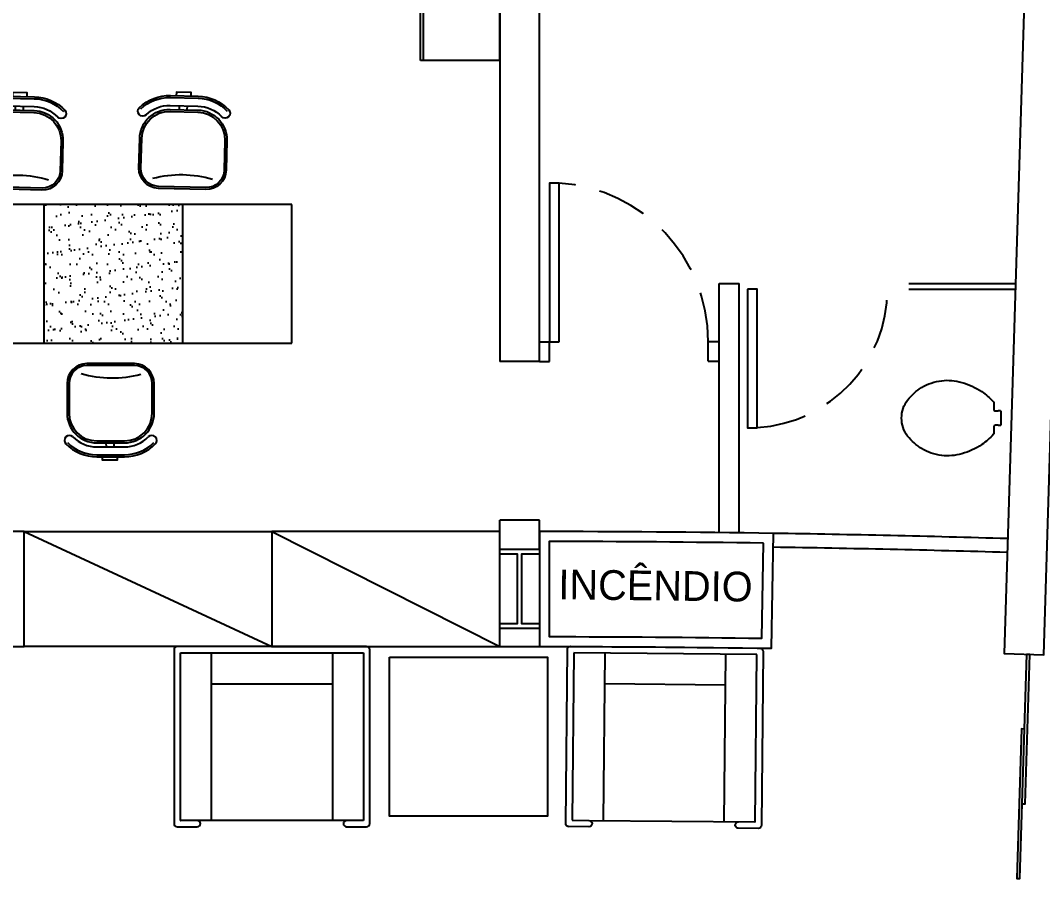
# Model space of a CAD drawing. Extents: x -1.7 to 87, y -33.6 to 19.
# Drawn here: x 12.61 to 17.77, y 9.14 to 13.47 of the extents above; entities that cross this region are included whole.
import ezdxf

# ---------------------------------------------------------------- set-up
doc = ezdxf.new("R2010")
doc.units = 0
doc.linetypes.add('HIDDEN', pattern=[0.375, 0.25, -0.125])
for name, color, linetype in [('AR-ARMÁRIOS', 2, 'Continuous'), ('AR-DIV', 2, 'Continuous'), ('AR-EST', 4, 'Continuous'), ('AR-HTC-MOB', 253, 'Continuous'), ('AR-MOB', 2, 'Continuous'), ('AR-PAR-ALV', 5, 'Continuous'), ('AR-POR', 1, 'Continuous'), ('AR-SAN', 2, 'Continuous'), ('AR-SMB', 1, 'Continuous')]:
    doc.layers.add(name, color=color, linetype=linetype)

# ---------------------------------------------------------------- blocks, each defined once
blk = doc.blocks.new('estante')
at = {"color": 2}
for p, q in [((10689.8826, -223.5074), (10690.9619, -222.0669)), ((10690.9619, -222.0669), (10691.282, -222.3067)), ((10690.2026, -223.7472), (10691.2819, -222.3067)), ((10689.8826, -223.5074), (10690.2026, -223.7472))]:
    blk.add_line(p, q, dxfattribs=at)
at = {"color": 1, "ltscale": 0.03}
blk.add_line((10690.1906, -223.7382), (10691.2699, -222.2977), dxfattribs=at)
blk = doc.blocks.new('CADEIRA-S')
at = {"color": 2}
for p, q in [((0.0718, 0.2686), (-0.0682, 0.2686)), ((0.0718, 0.2186), (-0.0682, 0.2186)), ((0.0718, 0.1986), (-0.0682, 0.1986)), ((-0.2182, 0.0486), (-0.2182, -0.1014)), ((0.2218, -0.1014), (0.2218, 0.0486)), ((-0.1182, -0.2014), (0.1218, -0.2014))]:
    blk.add_line(p, q, dxfattribs=at)
at = {"color": 1}
for p, q in [((0.0718, 0.2586), (-0.0682, 0.2586)), ((-0.0148, 0.1986), (-0.0149, 0.2186)), ((0.0252, 0.1986), (0.0251, 0.2186)), ((0.0718, 0.1886), (-0.0682, 0.1886)), ((-0.2082, 0.0486), (-0.2082, -0.1014)), ((0.2118, -0.1014), (0.2118, 0.0486)), ((-0.1182, -0.1914), (0.1218, -0.1914))]:
    blk.add_line(p, q, dxfattribs=at)
at = {"color": 2}
blk.add_lwpolyline([(-0.032, 0.2686), (-0.032, 0.2867), (0.0426, 0.2867), (0.0426, 0.2686)], dxfattribs=at)
for centre, radius, start, end in [((-0.0682, 0.0486), 0.22, 90, 135), ((0.0718, 0.0486), 0.22, 45, 90), ((-0.0682, 0.0486), 0.17, 90, 135), ((0.0718, 0.0486), 0.17, 45, 90), ((-0.2061, 0.1864), 0.025, 135, 315), ((-0.0682, 0.0486), 0.15, 90, 180), ((0.0718, 0.0486), 0.15, 0, 90), ((0.2097, 0.1864), 0.025, 225, 45), ((-0.1182, -0.1014), 0.1, 180, 270), ((0.1218, -0.1014), 0.1, 270, 0)]:
    blk.add_arc(centre, radius, start, end, dxfattribs=at)
at = {"color": 1}
for centre, radius, start, end in [((-0.0682, 0.0486), 0.21, 90, 135), ((0.0718, 0.0486), 0.21, 45, 90), ((-0.0682, 0.0486), 0.14, 90, 180), ((0.0718, 0.0486), 0.14, 0, 90), ((-0.1182, -0.1014), 0.09, 180, 270), ((0.1218, -0.1014), 0.09, 270, 0), ((-0.0052, -0.6823), 0.5534, 73.6911, 105.2491)]:
    blk.add_arc(centre, radius, start, end, dxfattribs=at)
blk = doc.blocks.new('mesasegedam2')
at = {"layer": 'AR-HTC-MOB'}
h = blk.add_hatch(dxfattribs=at)
h.set_pattern_fill('AR-SAND', color=256, scale=0.05, style=0)
h.set_pattern_definition([(37.5, (0, 0), (-0.003149668, 0.0963411885), [0, -0.076, 0, -0.085, 0, -0.08125]), (7.5, (0, 0), (0.088488835, 0.141107303), [0, -0.041, 0, -0.0685, 0, -0.02625]), (327.5, (-0.0615, 0), (0.155707093, 0.000282953), [0, -0.025, 0, -0.09, 0, -0.1175]), (317.5, (-0.0615, 0), (0.15030633, 0.043883778), [0, -0.0125, 0, -0.059, 0, -0.0675])])
h.paths.add_polyline_path([(672.756, 350.2489), (672.056, 350.2489), (672.056, 349.5489), (672.756, 349.5489)])
at = {"color": 2}
for p, q in [((671.506, 349.5489), (671.506, 350.2489)), ((673.306, 350.2489), (671.506, 350.2489)), ((672.756, 349.5489), (672.756, 350.2489)), ((673.306, 349.5489), (673.306, 350.2489)), ((670.706, 349.4489), (670.706, 349.6489)), ((671.506, 349.5489), (673.306, 349.5489)), ((671.406, 349.4489), (670.706, 349.4489)), ((670.706, 349.4489), (670.706, 348.5989)), ((671.406, 348.5989), (671.406, 349.4489)), ((670.706, 348.5989), (671.406, 348.5989))]:
    blk.add_line(p, q, dxfattribs=at)
at = {"color": 1}
blk.add_line((672.056, 349.5489), (672.056, 350.2489), dxfattribs=at)
at = {"color": 1, "lineweight": 0}
blk.add_line((672.756, 350.2489), (672.756, 349.5489), dxfattribs=at)
at = {"color": 2}
for centre, radius, start, end in [((671.4421, 349.5007), 0.751, 85.1245, 168.6153), ((671.506, 349.4489), 0.1, 90, 180)]:
    blk.add_arc(centre, radius, start, end, dxfattribs=at)
blk = doc.blocks.new('INC')
at = {"color": 3}
blk.add_lwpolyline([(16.412, 10.8802, 0.003241), (15.23, 10.8896), (15.23, 10.3096, -0.003242), (16.4022, 10.3003)], format="xyb", close=True, dxfattribs=at)
at = {"color": 1}
blk.add_lwpolyline([(16.3612, 10.8309, 0.002966), (15.28, 10.8395), (15.28, 10.3595, -0.002966), (16.353, 10.351)], format="xyb", close=True, dxfattribs=at)
at = {"color": 2, "insert": (15.8164, 10.6157), "char_height": 0.15, "attachment_point": 5, "rotation": 359.3051}
blk.add_mtext('INCÊNDIO', dxfattribs=at)
blk = doc.blocks.new('poltrona estilo 2')
at = {"color": 1}
for p, q in [((10526.6581, -214.6599), (10526.6581, -215.5376)), ((10526.7751, -214.6437), (10526.6743, -214.6437)), ((10527.6301, -214.6437), (10527.5293, -214.6437)), ((10527.6463, -215.5376), (10527.6463, -214.6599)), ((10526.6743, -215.5539), (10527.6301, -215.5539))]:
    blk.add_line(p, q, dxfattribs=at)
at = {"color": 2}
for p, q in [((10526.6906, -214.6762), (10526.7751, -214.6762)), ((10526.6906, -215.5214), (10526.6906, -214.6762)), ((10526.7751, -214.6762), (10527.6125, -214.6762)), ((10526.8466, -215.5214), (10526.8466, -214.6762)), ((10527.4578, -214.6762), (10527.4578, -215.5214)), ((10527.6138, -214.6775), (10527.6138, -215.5214)), ((10527.4578, -215.3654), (10526.8466, -215.3654)), ((10527.6138, -215.5214), (10526.6906, -215.5214))]:
    blk.add_line(p, q, dxfattribs=at)
at = {"color": 1}
for centre, start, end in [((10526.6743, -214.6599), 90, 180), ((10526.7751, -214.6599), 270, 90), ((10527.5293, -214.6599), 90, 270), ((10527.6301, -214.6599), 0, 90), ((10526.6743, -215.5376), 180, 270), ((10527.6301, -215.5376), 270, 360)]:
    blk.add_arc(centre, 0.0163, start, end, dxfattribs=at)
at = {"color": 2}
blk.add_arc((10527.6125, -214.6775), 0.0013, 0, 90, dxfattribs=at)

msp = doc.modelspace()

# ---------------------------------------------------------------- linework, layer by layer
at = {"layer": 'AR-ARMÁRIOS'}
msp.add_line((15.03, 10.31), (15.23, 10.3096), dxfattribs=at)
for points in [[(15.03, 10.89), (13.88, 10.8892), (13.88, 10.3092), (15.03, 10.31), (15.03, 10.9475)], [(12.63, 10.89), (10.13, 10.89)], [(13.88, 10.3092), (12.63, 10.3092), (12.63, 10.89)], [(12.63, 10.8892), (13.88, 10.8892)], [(10.13, 10.31), (12.63, 10.31)]]:
    msp.add_lwpolyline(points, dxfattribs=at)
at = {"layer": 'AR-ARMÁRIOS', "color": 1}
for points in [[(12.63, 10.8892), (13.88, 10.31)], [(13.88, 10.8892), (15.03, 10.31)]]:
    msp.add_lwpolyline(points, dxfattribs=at)
msp.add_lwpolyline([(14.4741, 10.2552), (15.2718, 10.2552), (15.2718, 9.4529), (14.4741, 9.4529)], close=True, dxfattribs=at)
at = {"layer": 'AR-DIV'}
for p, q in [((17.0943, 12.1421), (17.6318, 12.1421)), ((17.0943, 12.1131), (17.6309, 12.1131))]:
    msp.add_line(p, q, dxfattribs=at)
for radius in [83.59, 83.52]:
    msp.add_arc((15.13, -72.7), radius, 88.311009, 89.121233, dxfattribs=at)
at = {"layer": 'AR-EST'}
for points in [[(15.23, 10.8), (15.23, 10.775), (15.14, 10.775), (15.14, 10.425), (15.23, 10.425), (15.23, 10.4), (15.03, 10.4)], [(15.03, 10.425), (15.12, 10.425), (15.12, 10.775), (15.03, 10.775)]]:
    msp.add_lwpolyline(points, dxfattribs=at)
at = {"layer": 'AR-PAR-ALV'}
for p, q in [((16.138, 10.8839), (16.138, 12.1421)), ((16.138, 12.1421), (16.238, 12.1421)), ((16.238, 10.8839), (16.238, 12.1421)), ((15.23, 11.7475), (15.03, 11.7475)), ((15.23, 10.9475), (15.03, 10.9475))]:
    msp.add_line(p, q, dxfattribs=at)
msp.add_lwpolyline([(17.9994, 17.5544), (17.7995, 17.5605), (17.576, 10.274), (17.7759, 10.2678)], close=True, dxfattribs=at)
for points in [[(15.03, 16.4958), (15.03, 11.7475)], [(15.23, 11.7475), (15.23, 16.4958)], [(15.03, 10.8), (15.23, 10.8), (15.23, 10.9475)]]:
    msp.add_lwpolyline(points, dxfattribs=at)
at = {"layer": 'AR-POR'}
for p, q in [((15.23, 11.8475), (15.2807, 11.8475)), ((15.2807, 11.7475), (15.2807, 11.8475)), ((15.2807, 11.8474), (15.3307, 11.8474)), ((16.0823, 11.7486), (16.0823, 11.8486)), ((16.0823, 11.8486), (16.138, 11.8486)), ((15.23, 11.7475), (15.2807, 11.7475)), ((16.0823, 11.7486), (16.133, 11.7486))]:
    msp.add_line(p, q, dxfattribs=at)
msp.add_lwpolyline([(15.3307, 11.8475), (15.3307, 12.6475), (15.2807, 12.6475), (15.2807, 11.8475)], dxfattribs=at)
at = {"layer": 'AR-POR', "color": 1}
msp.add_lwpolyline([(16.2804, 12.1131), (16.2804, 11.4131), (16.3303, 11.4131), (16.3303, 12.1131)], close=True, dxfattribs=at)
at = {"layer": 'AR-POR', "color": 2}
for points in [[(17.6793, 9.8927), (17.6643, 9.8932), (17.6411, 9.1385), (17.656, 9.1381), (17.6909, 10.27)], [(17.6677, 9.5154), (17.6827, 9.5149), (17.7059, 10.2696), (17.6909, 10.27)]]:
    msp.add_lwpolyline(points, dxfattribs=at)
at = {"layer": 'AR-POR', "linetype": 'HIDDEN'}
msp.add_arc((15.2807, 11.8475), 0.8016, 0.0718, 86.4235, dxfattribs=at)
at = {"layer": 'AR-POR', "color": 1, "linetype": 'HIDDEN'}
for start, end in [(273.5395, 0), (269.4526, 270)]:
    msp.add_arc((16.2871, 12.1131), 0.7, start, end, dxfattribs=at)
at = {"layer": 'AR-SAN', "color": 1}
msp.add_lwpolyline([(17.1598, 11.6165, -0.107708), (17.261, 11.6509, -0.104255), (17.3621, 11.6423, -0.082654), (17.4633, 11.5958, -0.060312), (17.5218, 11.5442, -0.161718), (17.524, 11.5382), (17.524, 11.5077, 0.449066), (17.5327, 11.4986), (17.5416, 11.4986, 0.123106), (17.5473, 11.4996, -0.172037), (17.5562, 11.4996, -0.102747), (17.5582, 11.4983, -0.149716), (17.5595, 11.4945), (17.5595, 11.4298, -0.149716), (17.5582, 11.4261, -0.102747), (17.5562, 11.4247, -0.172037), (17.5473, 11.4247, 0.123106), (17.5416, 11.4258), (17.5327, 11.4258, 0.449066), (17.524, 11.4167), (17.524, 11.3862, -0.161718), (17.5218, 11.3801, -0.060312), (17.4633, 11.3286, -0.082654), (17.3621, 11.2821, -0.104255), (17.261, 11.2735, -0.107708), (17.1598, 11.3079, -0.088187), (17.0889, 11.3711, -0.163426), (17.0586, 11.4622, -0.163426), (17.0889, 11.5533, -0.088187)], format="xyb", close=True, dxfattribs=at)

# ---------------------------------------------------------------- block references
at = {"layer": 'AR-MOB', "xscale": -1}
for name, p, rotation in [('estante', (8703.8169, -6217.9868), 323.155623134169), ('poltrona estilo 2', (-10512.869, -104.3133), 179.4506900544849)]:
    msp.add_blockref(name, p, dxfattribs=dict(at, rotation=rotation))
at = {"layer": 'AR-MOB', "color": 0, "linetype": 'ByBlock', "xscale": -1, "rotation": 358.5728321932482}
for p in [(12.606, 12.8173), (13.4332, 12.8197)]:
    msp.add_blockref('CADEIRA-S', p, dxfattribs=at)
at = {"layer": 'AR-MOB'}
msp.add_blockref('mesasegedam2', (-659.326, -337.7089), dxfattribs=at)
at = {"layer": 'AR-MOB', "extrusion": (0, 0, -1), "xscale": -1, "zscale": -1, "rotation": 180}
msp.add_blockref('CADEIRA-S', (-13.0676, 11.5356), dxfattribs=at)
at = {"layer": 'AR-MOB', "rotation": 180}
msp.add_blockref('poltrona estilo 2', (10541.0322, -205.2447), dxfattribs=at)
at = {"layer": 'AR-SMB', "color": 2}
msp.add_blockref('INC', (0, 0), dxfattribs=at)

doc.saveas('drawing.dxf')
